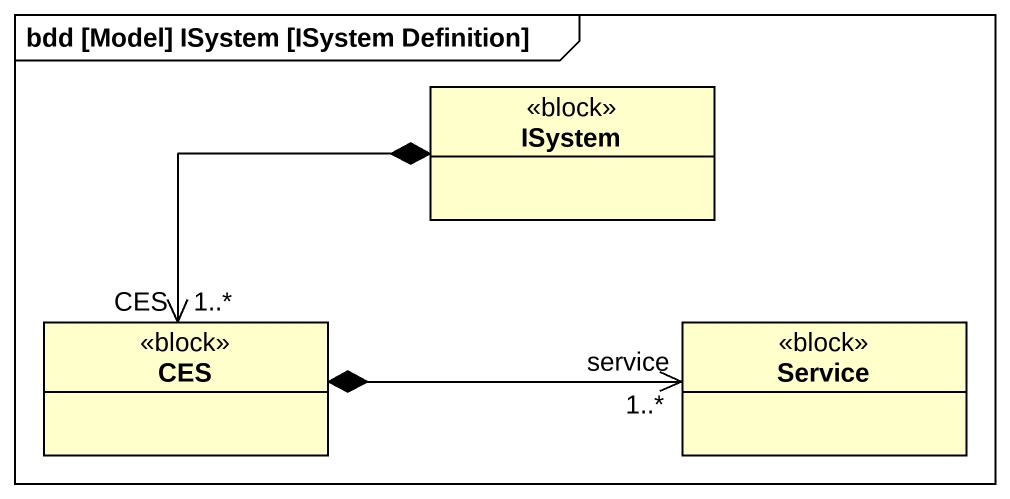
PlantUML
@startuml
mainframe bdd [Model] ISystem [ISystem Definition]
hide circle
hide empty members
class ISystem <<block>>
class CES <<block>>
class Service <<block>>
ISystem *--> "CES\n1..*" CES
CES *-right-> "service\n1..*" Service
@enduml
